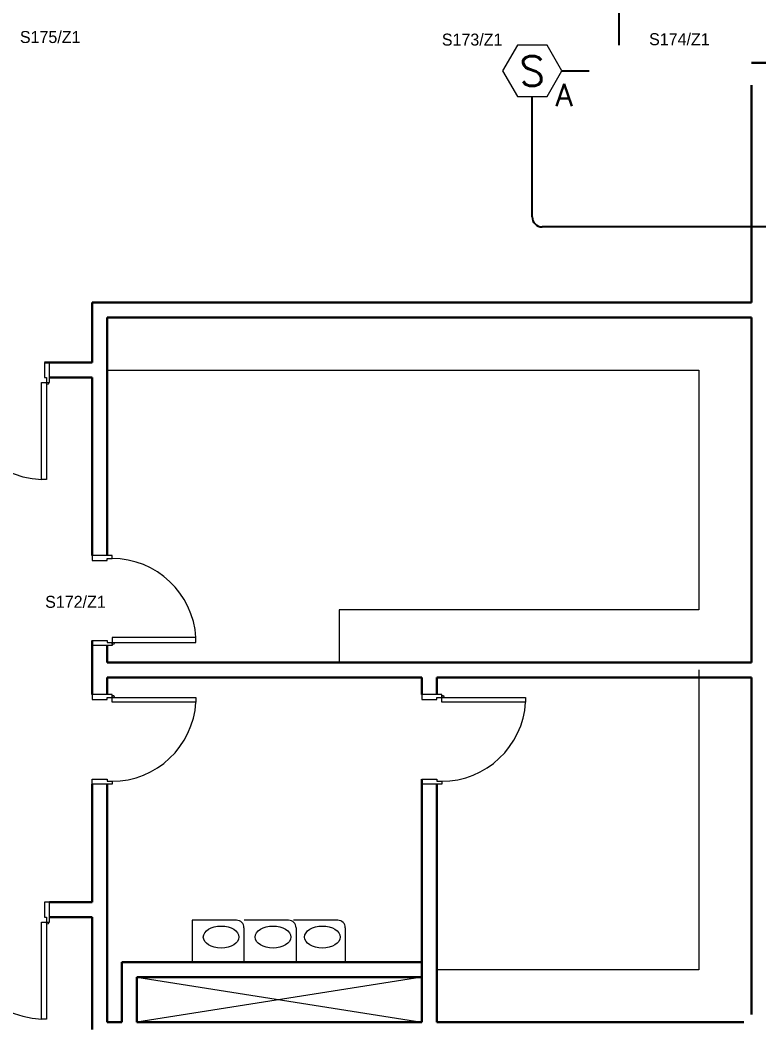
# Model space of a CAD drawing. Extents: x -59 to 582, y -1177 to 100.
# Drawn here: x 210.82 to 218.21, y -657.02 to -646.95 of the extents above; entities that cross this region are included whole.
import ezdxf
from ezdxf.enums import TextEntityAlignment as Align

# ---------------------------------------------------------------- set-up
doc = ezdxf.new("R2010")
doc.units = 0
doc.header["$LTSCALE"] = 0.15
doc.layers.get('0').update_dxf_attribs({"color": 252})
for name, color, linetype in [('0 ARCH', 252, 'Continuous'), ('0 sockets', 252, 'Continuous'), ('AUTOINCR', 7, 'Continuous'), ('FIRE_LOOP', 7, 'Continuous')]:
    doc.layers.add(name, color=color, linetype=linetype)
for name, color, linetype, lineweight in [('DOOR', 252, 'Continuous', 20), ('FUR', 252, 'Continuous', 9), ('sofa', 252, 'Continuous', 9), ('T-FIRE-B', 4, 'Continuous', 0), ('T-TEXT', 2, 'Continuous', 0), ('wall', 252, 'Continuous', 30)]:
    doc.layers.add(name, color=color, linetype=linetype, lineweight=lineweight)
doc.styles.add('ROMAND', font='ROMAND.SHX')
doc.styles.add('ROMANS', font='ROMANS.shx', dxfattribs={"width": 0.8})

# ---------------------------------------------------------------- blocks, each defined once
blk = doc.blocks.new('WQ')
h = blk.add_hatch(color=6)
h.dxf.hatch_style = 1
h.paths.add_polyline_path([(-126.091, 5), (-126.091, -169.521), (126.091, -169.521), (126.091, 5)])
h.paths.add_polyline_path([(121.091, 0), (121.091, -164.521), (-121.091, -164.521), (-121.091, 0)], flags=16)
at = {"layer": '0 sockets', "color": 3, "style": 'ROMAND'}
blk.add_attdef('ACCESS_CONTROL', (-48.663, 7.622), '', height=7.973, dxfattribs=at)
blk = doc.blocks.new('ARCH')
at = {"layer": 'DOOR'}
for points in [[(29.469, 364.675), (29.499, 364.675), (29.499, 364.875), (29.449, 364.875), (29.449, 364.725), (29.469, 364.725)], [(29.469, 364.675), (29.469, 363.705), (29.419, 363.705), (29.419, 364.675)], [(30.125, 362.915), (30.125, 362.945), (29.925, 362.945), (29.925, 362.895), (30.075, 362.895), (30.075, 362.915)], [(30.125, 362.075), (30.125, 362.045), (29.925, 362.045), (29.925, 362.095), (30.075, 362.095), (30.075, 362.075)], [(30.125, 362.075), (30.965, 362.075), (30.965, 362.123), (30.125, 362.123)], [(30.125, 361.525), (30.125, 361.555), (29.925, 361.555), (29.925, 361.505), (30.075, 361.505), (30.075, 361.525)], [(30.125, 361.525), (30.965, 361.525), (30.965, 361.477), (30.125, 361.477)], [(33.425, 361.525), (33.425, 361.555), (33.225, 361.555), (33.225, 361.505), (33.375, 361.505), (33.375, 361.525)], [(33.425, 361.525), (34.265, 361.525), (34.265, 361.477), (33.425, 361.477)], [(30.125, 360.685), (30.125, 360.655), (29.925, 360.655), (29.925, 360.705), (30.075, 360.705), (30.075, 360.685)], [(33.425, 360.685), (33.425, 360.655), (33.225, 360.655), (33.225, 360.705), (33.375, 360.705), (33.375, 360.685)], [(29.469, 359.275), (29.499, 359.275), (29.499, 359.475), (29.449, 359.475), (29.449, 359.325), (29.469, 359.325)], [(29.469, 359.275), (29.469, 358.305), (29.419, 358.305), (29.419, 359.275)]]:
    blk.add_lwpolyline(points, close=True, dxfattribs=at)
for centre in [(29.479, 364.665), (30.135, 362.065), (30.135, 361.535), (33.435, 361.535), (29.479, 359.265)]:
    blk.add_circle(centre, 0.01, dxfattribs=at)
for centre, radius, start, end in [((29.471, 364.675), 0.971, 180, 267.0492), ((30.122, 362.07), 0.845, 3.6111, 89.7782), ((30.122, 361.53), 0.845, 270.2218, 356.3889), ((33.422, 361.53), 0.845, 270.2218, 356.3889), ((29.471, 359.275), 0.971, 180, 267.0492)]:
    blk.add_arc(centre, radius, start, end, dxfattribs=at)
at = {"layer": 'FUR'}
for p, q in [((30.075, 364.8), (36, 364.8)), ((36, 364.8), (36, 362.4)), ((36, 362.4), (32.4, 362.4)), ((32.4, 362.4), (32.4, 361.875)), ((36, 361.8), (36, 358.8)), ((36, 358.8), (33.375, 358.8))]:
    blk.add_line(p, q, dxfattribs=at)
at = {"layer": 'sofa'}
for p, q in [((30.928, 359.295), (30.928, 358.875)), ((31.371, 359.295), (30.928, 359.295)), ((31.446, 359.22), (31.446, 358.875)), ((31.892, 359.295), (31.449, 359.295)), ((32.385, 359.295), (31.942, 359.295)), ((31.967, 359.22), (31.967, 358.875)), ((32.46, 359.22), (32.46, 358.875)), ((30.375, 358.725), (33.225, 358.275)), ((33.225, 358.725), (30.375, 358.275))]:
    blk.add_line(p, q, dxfattribs=at)
for centre in [(31.371, 359.22), (31.892, 359.22), (32.385, 359.22)]:
    blk.add_arc(centre, 0.075, 360, 90, dxfattribs=at)
for centre in [(31.217, 359.126), (31.737, 359.126), (32.231, 359.126)]:
    blk.add_ellipse(centre, major_axis=(-0.178, 0), ratio=0.619046, start_param=3.141593, end_param=9.424778, dxfattribs=at)
at = {"layer": 'wall'}
for p, q in [((36.525, 367.875), (43.875, 367.875)), ((36.525, 365.475), (36.525, 367.65)), ((36.525, 365.475), (29.925, 365.475)), ((29.925, 365.475), (29.925, 364.875)), ((36.525, 365.325), (30.075, 365.325)), ((30.075, 365.325), (30.075, 362.945)), ((36.525, 361.875), (36.525, 365.325)), ((29.925, 364.875), (29.449, 364.875)), ((29.925, 364.725), (29.499, 364.725)), ((29.925, 364.725), (29.925, 362.945)), ((29.925, 362.095), (29.925, 361.555)), ((30.075, 362.045), (30.075, 361.875)), ((30.075, 362.045), (30.075, 361.875)), ((36.525, 361.875), (30.075, 361.875)), ((33.225, 361.725), (30.075, 361.725)), ((30.075, 361.725), (30.075, 361.555)), ((33.225, 361.725), (33.225, 361.555)), ((36.525, 361.725), (33.375, 361.725)), ((33.375, 361.725), (33.375, 361.555)), ((36.525, 358.35), (36.525, 361.725)), ((29.925, 360.655), (29.925, 359.475)), ((30.075, 360.655), (30.075, 358.275)), ((33.225, 360.705), (33.225, 358.275)), ((33.375, 360.655), (33.375, 358.275)), ((29.925, 359.475), (29.499, 359.475)), ((29.925, 359.325), (29.499, 359.325)), ((29.925, 359.325), (29.925, 358.2)), ((31.725, 358.875), (30.225, 358.875)), ((30.225, 358.875), (30.225, 358.275)), ((31.702, 358.875), (33.225, 358.875)), ((31.725, 358.725), (30.375, 358.725)), ((30.375, 358.725), (30.375, 358.275)), ((31.712, 358.725), (33.225, 358.725)), ((30.225, 358.275), (30.075, 358.275)), ((31.725, 358.275), (30.375, 358.275)), ((33.225, 358.275), (31.709, 358.275)), ((33.375, 358.275), (36.45, 358.275))]:
    blk.add_line(p, q, dxfattribs=at)
blk = doc.blocks.new('dressable smoke detectore above false ceiling')
blk.add_lwpolyline([(200, 0), (100, 173.2), (-100, 173.2), (-200, 0), (-100, -173.2), (100, -173.2)], close=True)
at = {"layer": 'T-TEXT', "style": 'ROMANS'}
blk.add_attdef('S', text='', height=200, dxfattribs=at).set_placement((0, 0, 0), align=Align.MIDDLE)
blk.add_attdef('A', text='', height=150, dxfattribs=at).set_placement((214.9, -161.3), align=Align.MIDDLE_CENTER)

msp = doc.modelspace()

# ---------------------------------------------------------------- linework, layer by layer
at = {"layer": 'FIRE_LOOP', "color": 3}
for p, q in [((216.81, -647.203), (216.81, -645.624)), ((216.238, -647.46), (216.512, -647.46)), ((215.941, -648.921), (215.941, -647.718)), ((218.035, -649.021), (216.041, -649.021)), ((220.424, -649.021), (217.882, -649.021))]:
    msp.add_line(p, q, dxfattribs=at)
msp.add_arc((216.041, -648.921), 0.1, 180, 270, dxfattribs=at)

# ---------------------------------------------------------------- block references
at = {"layer": '0 ARCH', "color": 3}
msp.add_blockref('ARCH', (181.61, -1015.254), dxfattribs=at)
at = {"layer": '0 sockets', "color": 3}
msp.add_blockref('WQ', (244.611, -582.756), dxfattribs=at)
at = {"layer": 'T-FIRE-B', "color": 2, "xscale": 0.001487761816891826, "yscale": 0.001487761816891826, "zscale": 0.001487761816891826}
msp.add_blockref('dressable smoke detectore above false ceiling', (215.941, -647.46), dxfattribs=at).add_auto_attribs({'S': 'S', 'A': 'A'})

# ---------------------------------------------------------------- texts
at = {"layer": 'AUTOINCR', "color": 2}
for s, p in [('S175/Z1', (210.813, -647.217)), ('S174/Z1', (217.111, -647.239)), ('S172/Z1', (211.066, -652.869))]:
    msp.add_text(s, height=0.12, dxfattribs=at).set_placement(p, align=Align.BOTTOM_LEFT)
msp.add_text('S173/Z1', height=0.12, dxfattribs=at).set_placement((215.643, -647.243), align=Align.BOTTOM_RIGHT)

doc.saveas('drawing.dxf')
